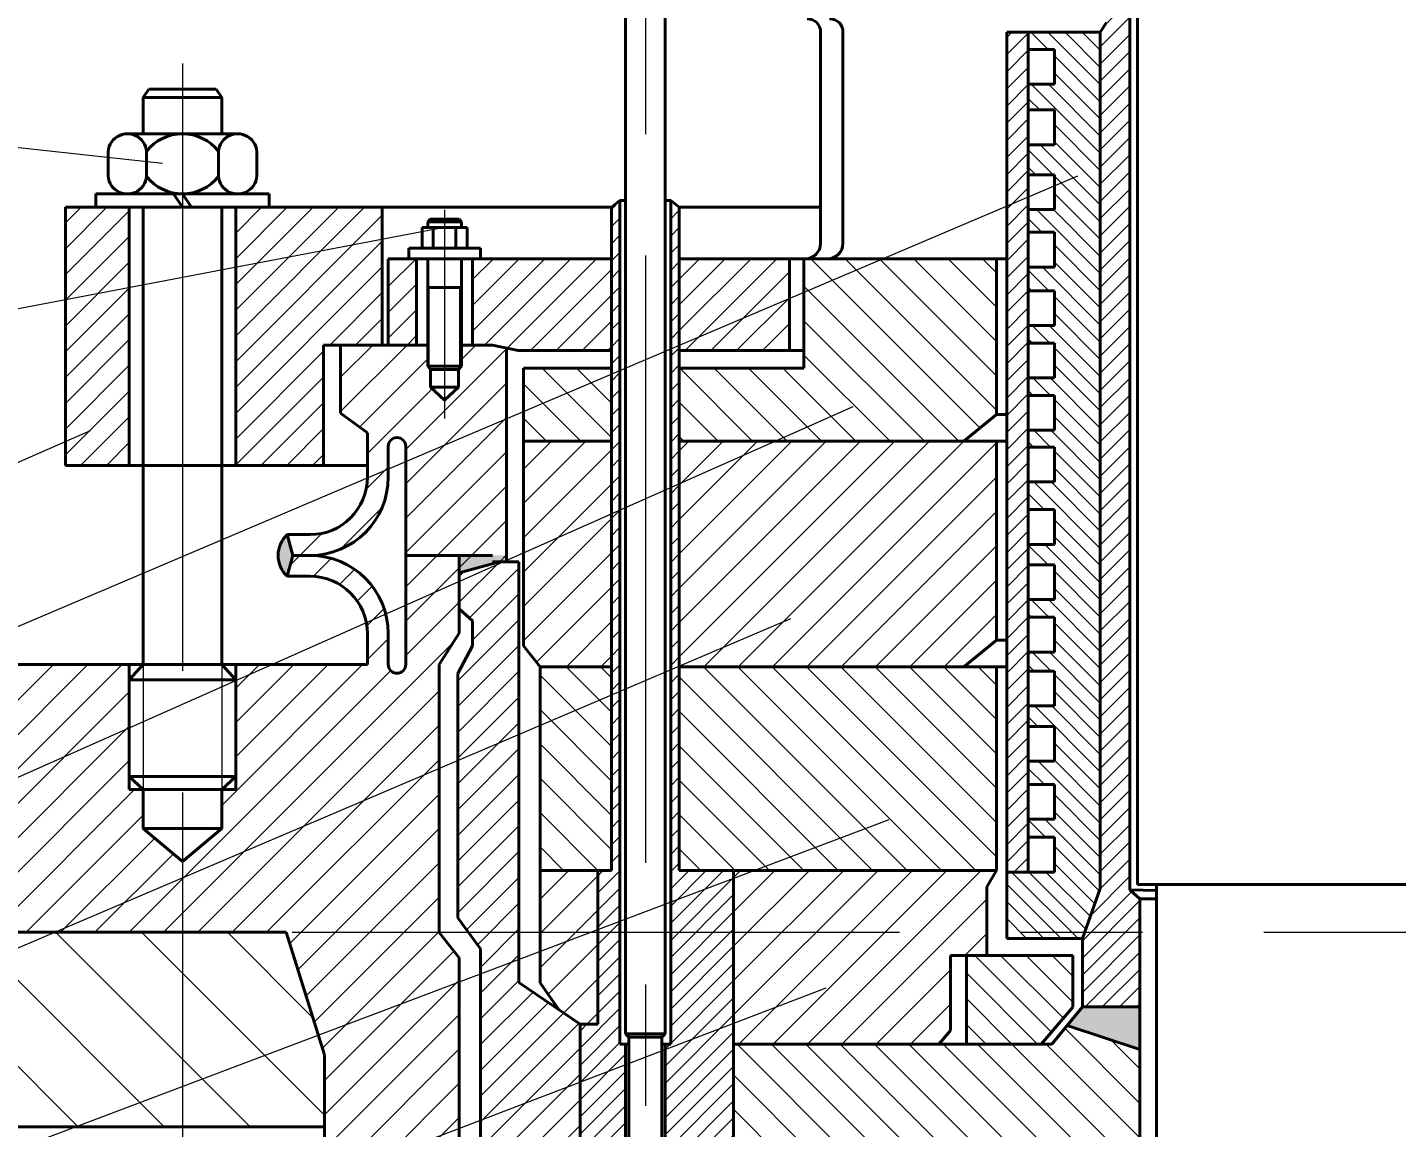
# Model space of a CAD drawing. Header units: millimetres. Extents: x 2879 to 23145, y -3142 to 6314.
# Drawn here: x 22668.9 to 22740.5, y -2650.1 to -2592.6 of the extents above; entities that cross this region are included whole.
import ezdxf

# ---------------------------------------------------------------- set-up
doc = ezdxf.new("R2010")
doc.units = ezdxf.units.MM
doc.linetypes.add('осевая', pattern=[50.8, 31.75, -6.35, 6.35, -6.35])
doc.layers.get('0').update_dxf_attribs({"lineweight": 40})
for name, color, linetype, lineweight in [('Оси', 7, 'осевая', 20), ('Размеры', 7, 'Continuous', 20), ('штриховка', 7, 'Continuous', 20)]:
    doc.layers.add(name, color=color, linetype=linetype, lineweight=lineweight)
doc.styles.add('ADRF1', font='isocpeur.ttf', dxfattribs={"oblique": 15})
doc.dimstyles.new('гост', dxfattribs={"dimtxt": 4, "dimasz": 5, "dimexe": 2, "dimexo": 0, "dimgap": 2, "dimtad": 1, "dimtoh": 1, "dimdec": 1, "dimlfac": 10, "dimtxsty": 'ADRF1', "dimcen": 2.5, "dimadec": 0, "dimazin": 0, "dimtfac": 1, "dimtdec": 1, "dimtmove": 0, "dimatfit": 3, "dimfxl": 1, "dimlwd": 20, "dimlwe": 20, "dimarcsym": 0})
pattern_1 = [(45, (22325.3025, -3064.2929), (-0.8980256, 0.8980256), [])]
pattern_2 = [(135, (22325.3025, -3064.2929), (-0.8980256, -0.8980256), [])]
pattern_3 = [(45, (22325.3025, -3064.2929), (-0.6735192, 0.6735192), [])]
pattern_4 = [(45, (22325.3025, -3064.2929), (-0.4490128, 0.4490128), [])]

# ---------------------------------------------------------------- blocks, each defined once
blk = doc.blocks.new('*D22')
at = {"layer": 'Defpoints', "color": 0, "transparency": 16777216}
for p in [(22806.869, -2625.925), (22677.024, -2636.218), (22806.869, -2681.943)]:
    blk.add_point(p, dxfattribs=at)
at = {"layer": 'Размеры', "color": 0, "linetype": 'Continuous', "lineweight": 20, "transparency": 16777216}
for p, q in [((22806.869, -2625.925), (22806.869, -2683.943)), ((22677.024, -2636.218), (22677.024, -2683.943)), ((22682.024, -2681.943), (22801.869, -2681.943))]:
    blk.add_line(p, q, dxfattribs=at)
at = {"layer": 'Размеры', "color": 0, "transparency": 16777216}
for points in [[(22682.024, -2681.11), (22682.024, -2682.776), (22677.024, -2681.943)], [(22801.869, -2681.11), (22801.869, -2682.776), (22806.869, -2681.943)]]:
    blk.add_solid(points, dxfattribs=at)
at = {"layer": 'Размеры', "color": 0, "transparency": 16777216, "insert": (22741.947, -2677.943), "char_height": 4, "attachment_point": 5, "style": 'ADRF1'}
blk.add_mtext('%%C1300', dxfattribs=at)
blk = doc.blocks.new('*D23')
at = {"layer": 'Defpoints', "color": 0, "transparency": 16777216}
for p in [(22662.947, -2626.266), (22820.947, -2639.925), (22820.947, -2696.507)]:
    blk.add_point(p, dxfattribs=at)
at = {"layer": 'Размеры', "color": 0, "linetype": 'Continuous', "lineweight": 20, "transparency": 16777216}
for p, q in [((22662.947, -2626.266), (22662.947, -2698.507)), ((22820.947, -2639.925), (22820.947, -2698.507)), ((22667.947, -2696.507), (22815.947, -2696.507))]:
    blk.add_line(p, q, dxfattribs=at)
at = {"layer": 'Размеры', "color": 0, "transparency": 16777216}
for points in [[(22667.947, -2695.674), (22667.947, -2697.34), (22662.947, -2696.507)], [(22815.947, -2695.674), (22815.947, -2697.34), (22820.947, -2696.507)]]:
    blk.add_solid(points, dxfattribs=at)
at = {"layer": 'Размеры', "color": 0, "transparency": 16777216, "insert": (22741.947, -2692.507), "char_height": 4, "attachment_point": 5, "style": 'ADRF1'}
blk.add_mtext('%%C1580', dxfattribs=at)

msp = doc.modelspace()

# ---------------------------------------------------------------- hatches: boundary and pattern name
h = msp.add_hatch(color=256)
h.dxf.hatch_style = 1
h.paths.add_polyline_path([(22693.966, -2620.225), (22691.493, -2620.225), (22691.493, -2621.131), (22693.605, -2620.565), (22693.966, -2620.565)])
h = msp.add_hatch(color=256)
h.dxf.hatch_style = 1
h.paths.add_polyline_path([(22724.08, -2643.825), (22723.281, -2644.794), (22727.08, -2646.049), (22727.08, -2643.825)])
at = {"layer": 'штриховка'}
h = msp.add_hatch(dxfattribs=at)
h.set_pattern_fill('ANSI31', color=256, scale=0.2)
h.set_pattern_definition(pattern_4)
h.paths.add_polyline_path([(22720.118, -2636.774), (22721.242, -2636.774), (22721.242, -2592.87), (22720.118, -2592.87)])
h.paths.add_polyline_path([(22725.011, -2592.87), (22725.011, -2637.629), (22724.08, -2640.254), (22724.08, -2643.825), (22727.08, -2643.825), (22727.08, -2638.167), (22726.559, -2637.711), (22726.559, -2593.425), (22726.559, -2583.625), (22725.339, -2583.625), (22725.339, -2592.375)])
h = msp.add_hatch(dxfattribs=at)
h.set_pattern_fill('ANSI31', color=256, scale=0.2, angle=90)
h.set_pattern_definition([(135, (22325.3025, -3064.2929), (-0.4490128, -0.4490128), [])])
h.paths.add_polyline_path([(22722.617, -2600.328), (22722.617, -2602.146), (22721.242, -2602.146), (22721.242, -2603.335), (22722.617, -2603.335), (22722.617, -2605.153), (22721.242, -2605.153), (22721.242, -2606.394), (22722.617, -2606.394), (22722.617, -2608.212), (22721.242, -2608.212), (22721.242, -2609.129), (22722.617, -2609.129), (22722.617, -2610.947), (22721.242, -2610.947), (22721.242, -2611.864), (22722.617, -2611.864), (22722.617, -2613.682), (22721.242, -2613.682), (22721.242, -2614.567), (22722.617, -2614.567), (22722.617, -2616.385), (22721.242, -2616.385), (22721.242, -2617.827), (22722.617, -2617.827), (22722.617, -2619.645), (22721.242, -2619.645), (22721.242, -2620.716), (22722.617, -2620.716), (22722.617, -2622.534), (22721.242, -2622.534), (22721.242, -2623.458), (22722.617, -2623.458), (22722.617, -2625.276), (22721.242, -2625.276), (22721.242, -2626.273), (22722.617, -2626.273), (22722.617, -2628.091), (22721.242, -2628.091), (22721.242, -2629.163), (22722.617, -2629.163), (22722.617, -2630.981), (22721.242, -2630.981), (22721.242, -2632.199), (22722.617, -2632.199), (22722.617, -2634.017), (22721.242, -2634.017), (22721.242, -2634.956), (22722.617, -2634.956), (22722.617, -2636.774), (22721.242, -2636.774), (22720.118, -2636.774), (22720.118, -2640.254), (22724.08, -2640.254), (22725.011, -2637.629), (22725.011, -2592.87), (22721.242, -2592.87), (22721.242, -2593.778), (22722.617, -2593.778), (22722.617, -2595.596), (22721.242, -2595.596), (22721.242, -2596.94), (22722.617, -2596.94), (22722.617, -2598.758), (22721.242, -2598.758), (22721.242, -2600.328)])
h = msp.add_hatch(dxfattribs=at)
h.set_pattern_fill('ANSI31', color=256, scale=0.3)
h.set_pattern_definition(pattern_3)
h.paths.add_polyline_path([(22670.903, -2615.525), (22674.24, -2615.525), (22674.24, -2602.025), (22670.903, -2602.025)])
h.paths.add_polyline_path([(22679.809, -2602.025), (22679.809, -2615.525), (22684.401, -2615.525), (22684.401, -2609.225), (22685.293, -2609.225), (22686.693, -2609.225), (22687.468, -2609.225), (22687.468, -2602.025), (22685.293, -2602.025)])
h.paths.add_polyline_path([(22692.188, -2604.715), (22692.188, -2609.225), (22693.23, -2609.225), (22694.572, -2609.511), (22699.455, -2609.511), (22699.455, -2604.715)])
h.paths.add_polyline_path([(22687.785, -2609.225), (22689.262, -2609.225), (22689.262, -2604.715), (22687.785, -2604.715)])
h.paths.add_polyline_path([(22702.996, -2604.715), (22702.996, -2609.511), (22708.756, -2609.511), (22708.756, -2608.901), (22708.756, -2604.715)])
h = msp.add_hatch(dxfattribs=at)
h.set_pattern_fill('ANSI31', color=256, scale=0.2)
h.set_pattern_definition(pattern_4)
h.paths.add_polyline_path([(22702.551, -2645.764), (22702.256, -2645.764), (22702.256, -2654.625), (22705.017, -2654.625), (22705.839, -2652.568), (22705.839, -2636.691), (22702.996, -2636.691), (22702.996, -2602.025), (22702.551, -2601.67)])
h.paths.add_polyline_path([(22699.899, -2601.67), (22699.455, -2602.025), (22699.455, -2636.691), (22698.747, -2636.691), (22698.747, -2644.735), (22697.811, -2644.735), (22697.811, -2654.625), (22700.195, -2654.625), (22700.195, -2645.764), (22699.899, -2645.764)])
h = msp.add_hatch(dxfattribs=at)
h.set_pattern_fill('ANSI31', color=256, scale=0.4, angle=90)
h.set_pattern_definition(pattern_2)
h.paths.add_polyline_path([(22709.516, -2610.438), (22702.996, -2610.438), (22702.996, -2614.252), (22717.885, -2614.252), (22719.583, -2612.864), (22719.583, -2604.715), (22709.516, -2604.715)])
h.paths.add_polyline_path([(22694.86, -2614.252), (22699.455, -2614.252), (22699.455, -2610.438), (22694.86, -2610.438)])
h = msp.add_hatch(dxfattribs=at)
h.set_pattern_fill('ANSI31', color=256, scale=0.4)
h.set_pattern_definition(pattern_1)
edge = h.paths.add_edge_path()
edge.add_line((22689.995, -2611.432), (22689.995, -2610.505))
edge.add_line((22689.995, -2610.505), (22689.844, -2610.335))
edge.add_line((22689.844, -2610.335), (22689.844, -2609.225))
edge.add_line((22689.844, -2609.225), (22689.262, -2609.225))
edge.add_line((22689.262, -2609.225), (22685.293, -2609.225))
edge.add_line((22685.293, -2609.225), (22685.293, -2612.792))
edge.add_line((22685.293, -2612.792), (22686.693, -2613.816))
edge.add_line((22686.693, -2613.816), (22686.693, -2616.136))
edge.add_arc((22683.693, -2616.136), 3, 270, 360, ccw=False)
edge.add_line((22683.693, -2619.136), (22682.494, -2619.136))
edge.add_line((22682.494, -2619.136), (22682.793, -2620.225))
edge.add_line((22682.793, -2620.225), (22683.693, -2620.225))
edge.add_arc((22683.693, -2616.136), 4.089, 270, 360)
edge.add_line((22687.782, -2616.136), (22687.782, -2614.525))
edge.add_arc((22688.24, -2614.525), 0.458, 0, 180, ccw=False)
edge.add_line((22688.698, -2614.525), (22688.698, -2620.225))
edge.add_line((22688.698, -2620.225), (22691.493, -2620.225))
edge.add_line((22691.493, -2620.225), (22691.493, -2621.131))
edge.add_line((22691.493, -2621.131), (22693.605, -2620.565))
edge.add_line((22693.605, -2620.565), (22693.966, -2620.565))
edge.add_line((22693.966, -2620.565), (22693.966, -2609.382))
edge.add_line((22693.966, -2609.382), (22693.23, -2609.225))
edge.add_line((22693.23, -2609.225), (22692.188, -2609.225))
edge.add_line((22692.188, -2609.225), (22691.606, -2609.225))
edge.add_line((22691.606, -2609.225), (22691.606, -2610.335))
edge.add_line((22691.606, -2610.335), (22691.455, -2610.505))
edge.add_line((22691.455, -2610.505), (22691.455, -2611.432))
edge.add_line((22691.455, -2611.432), (22690.725, -2612.112))
edge.add_line((22690.725, -2612.112), (22689.995, -2611.432))
h = msp.add_hatch(dxfattribs=at)
h.set_pattern_fill('ANSI31', color=256, scale=0.4)
h.set_pattern_definition(pattern_1)
h.paths.add_polyline_path([(22717.885, -2626.048), (22719.583, -2624.66), (22719.583, -2614.252), (22702.996, -2614.252), (22702.996, -2626.048)])
h.paths.add_polyline_path([(22694.86, -2624.958), (22695.719, -2626.048), (22699.455, -2626.048), (22699.455, -2614.252), (22694.86, -2614.252)])
h = msp.add_hatch(color=256, dxfattribs=at)
h.dxf.hatch_style = 1
h.paths.add_polyline_path([(22682.494, -2621.314), (22682.793, -2620.225), (22682.494, -2619.136, 0.432146)])
h = msp.add_hatch(dxfattribs=at)
h.set_pattern_fill('ANSI31', color=256, scale=0.4)
h.set_pattern_definition(pattern_1)
edge = h.paths.add_edge_path()
edge.add_line((22674.24, -2625.925), (22662.947, -2625.925))
edge.add_line((22662.947, -2625.925), (22662.947, -2639.925))
edge.add_line((22662.947, -2639.925), (22682.447, -2639.925))
edge.add_line((22682.447, -2639.925), (22684.447, -2646.325))
edge.add_line((22684.447, -2646.325), (22684.452, -2647.005))
edge.add_line((22684.452, -2647.005), (22684.452, -2653.122))
edge.add_line((22684.452, -2653.122), (22684.447, -2653.749))
edge.add_line((22684.447, -2653.749), (22685.798, -2653.841))
edge.add_line((22685.798, -2653.841), (22686.272, -2653.841))
edge.add_line((22686.272, -2653.841), (22686.652, -2654.141))
edge.add_line((22686.652, -2654.141), (22687.047, -2654.141))
edge.add_line((22687.047, -2654.141), (22687.047, -2654.524))
edge.add_line((22687.047, -2654.524), (22690.444, -2654.524))
edge.add_line((22690.444, -2654.524), (22691.493, -2653.523))
edge.add_line((22691.493, -2653.523), (22691.493, -2641.262))
edge.add_line((22691.493, -2641.262), (22690.444, -2639.939))
edge.add_line((22690.444, -2639.939), (22690.444, -2625.925))
edge.add_line((22690.444, -2625.925), (22691.493, -2624.284))
edge.add_line((22691.493, -2624.284), (22691.493, -2620.225))
edge.add_line((22691.493, -2620.225), (22688.698, -2620.225))
edge.add_line((22688.698, -2620.225), (22688.698, -2625.925))
edge.add_arc((22688.24, -2625.925), 0.458, -180, 0, ccw=False)
edge.add_line((22687.782, -2625.925), (22687.782, -2624.314))
edge.add_arc((22683.693, -2624.314), 4.089, 0, 90)
edge.add_line((22683.693, -2620.225), (22682.793, -2620.225))
edge.add_line((22682.793, -2620.225), (22682.494, -2621.314))
edge.add_line((22682.494, -2621.314), (22683.693, -2621.314))
edge.add_arc((22683.693, -2624.314), 3, 0, 90, ccw=False)
edge.add_line((22686.693, -2624.314), (22686.693, -2625.925))
edge.add_line((22686.693, -2625.925), (22679.809, -2625.925))
edge.add_line((22679.809, -2625.925), (22679.809, -2632.456))
edge.add_line((22679.809, -2632.456), (22679.074, -2632.456))
edge.add_line((22679.074, -2632.456), (22679.074, -2634.502))
edge.add_line((22679.074, -2634.502), (22677.024, -2636.218))
edge.add_line((22677.024, -2636.218), (22674.974, -2634.502))
edge.add_line((22674.974, -2634.502), (22674.974, -2632.456))
edge.add_line((22674.974, -2632.456), (22674.24, -2632.456))
edge.add_line((22674.24, -2632.456), (22674.24, -2625.925))
h = msp.add_hatch(dxfattribs=at)
h.set_pattern_fill('ANSI31', color=256, scale=0.3)
h.set_pattern_definition(pattern_3)
h.paths.add_polyline_path([(22694.617, -2620.565), (22693.605, -2620.565), (22691.493, -2621.131), (22691.493, -2623.022), (22692.195, -2623.638), (22692.195, -2624.95), (22691.423, -2626.398), (22691.423, -2639.162), (22692.61, -2640.794), (22692.61, -2651.917), (22695.372, -2654.625), (22697.811, -2654.625), (22697.811, -2644.735), (22694.617, -2642.557)])
h = msp.add_hatch(dxfattribs=at)
h.set_pattern_fill('ANSI31', color=256, scale=0.4, angle=90)
h.set_pattern_definition(pattern_2)
h.paths.add_polyline_path([(22702.996, -2626.048), (22702.996, -2636.691), (22705.839, -2636.691), (22719.076, -2636.691), (22719.583, -2636.691), (22719.583, -2626.048)])
h.paths.add_polyline_path([(22699.455, -2626.048), (22695.719, -2626.048), (22695.719, -2636.691), (22697.574, -2636.691), (22699.455, -2636.691)])
h = msp.add_hatch(dxfattribs=at)
h.set_pattern_fill('ANSI31', color=256, scale=0.4)
h.set_pattern_definition(pattern_1)
h.paths.add_polyline_path([(22705.839, -2636.691), (22705.839, -2645.764), (22716.574, -2645.764), (22717.171, -2645.063), (22717.171, -2641.132), (22718.015, -2641.132), (22719.076, -2641.132), (22719.076, -2637.544), (22719.583, -2636.691), (22719.076, -2636.691)])
h.paths.add_polyline_path([(22698.747, -2644.735), (22698.747, -2636.691), (22697.574, -2636.691), (22695.719, -2636.691), (22695.719, -2642.559), (22696.716, -2643.988), (22697.811, -2644.735)])
h = msp.add_hatch(dxfattribs=at)
h.set_pattern_fill('ANSI31', color=256, angle=90)
h.paths.add_polyline_path([(22682.761, -2640.932), (22682.447, -2639.925), (22670.351, -2639.925), (22646.844, -2649.934), (22646.844, -2650.087), (22671.472, -2650.087), (22684.129, -2645.31)])
h.paths.add_polyline_path([(22684.129, -2645.31), (22671.472, -2650.087), (22684.452, -2650.045)])
h.paths.add_polyline_path([(22670.351, -2639.925), (22650.162, -2639.925), (22646.844, -2641.397), (22646.844, -2649.934)], flags=17)
h.paths.add_polyline_path([(22634.806, -2639.925), (22631.923, -2639.925), (22631.923, -2648.018), (22634.806, -2646.738)])
h.paths.add_polyline_path([(22634.806, -2646.738), (22631.923, -2648.018), (22631.923, -2650.087), (22634.806, -2650.087)])
h = msp.add_hatch(dxfattribs=at)
h.set_pattern_fill('ANSI31', color=256, scale=0.3, angle=90)
h.set_pattern_definition([(135, (22325.3025, -3064.2929), (-0.6735192, -0.6735192), [])])
h.paths.add_polyline_path([(22721.917, -2645.764), (22723.579, -2643.841), (22723.579, -2641.132), (22718.015, -2641.132), (22718.015, -2645.764)])
h = msp.add_hatch(dxfattribs=at)
h.set_pattern_fill('ANSI31', color=256, scale=0.4, angle=90)
h.set_pattern_definition(pattern_2)
h.paths.add_polyline_path([(22712.835, -2652.568), (22712.835, -2654.625), (22723.212, -2654.625), (22725.22, -2652.568), (22727.08, -2652.568), (22727.08, -2646.049), (22723.281, -2644.794), (22722.482, -2645.764), (22705.839, -2645.764), (22705.839, -2652.568)])

# ---------------------------------------------------------------- linework, layer by layer
for p, q in [((22726.957, -2637.425), (22726.957, -2582.41)), ((22726.559, -2593.425), (22726.559, -2583.625)), ((22700.195, -2645.239), (22700.195, -2585.94)), ((22702.256, -2645.239), (22702.256, -2585.94)), ((22710.388, -2603.915), (22710.388, -2592.87)), ((22711.557, -2603.915), (22711.557, -2592.87)), ((22720.118, -2640.254), (22720.118, -2592.87)), ((22721.242, -2592.87), (22720.118, -2592.87)), ((22721.242, -2636.774), (22721.242, -2592.87)), ((22721.242, -2592.87), (22725.011, -2592.87)), ((22725.011, -2592.87), (22725.339, -2592.375)), ((22725.011, -2637.629), (22725.011, -2592.87)), ((22726.559, -2593.425), (22726.559, -2637.711)), ((22722.617, -2593.778), (22721.242, -2593.778)), ((22722.617, -2595.596), (22722.617, -2593.778)), ((22674.974, -2596.282), (22675.265, -2595.86)), ((22675.265, -2595.86), (22678.784, -2595.86)), ((22679.074, -2596.282), (22678.784, -2595.86)), ((22721.242, -2595.596), (22722.617, -2595.596)), ((22674.974, -2596.282), (22679.074, -2596.282)), ((22674.974, -2598.184), (22674.974, -2596.282)), ((22679.074, -2596.282), (22679.074, -2598.184)), ((22722.617, -2596.94), (22721.242, -2596.94)), ((22722.617, -2598.758), (22722.617, -2596.94)), ((22674.131, -2598.184), (22679.918, -2598.184)), ((22673.146, -2600.408), (22673.146, -2599.104)), ((22675.141, -2600.408), (22675.141, -2599.104)), ((22678.908, -2600.408), (22678.908, -2599.104)), ((22680.903, -2599.104), (22680.903, -2600.408)), ((22721.242, -2598.758), (22722.617, -2598.758)), ((22722.617, -2600.328), (22721.242, -2600.328)), ((22722.617, -2602.146), (22722.617, -2600.328)), ((22672.488, -2602.025), (22672.488, -2601.328)), ((22672.488, -2601.328), (22681.561, -2601.328)), ((22677.024, -2602.025), (22676.548, -2601.328)), ((22677.501, -2602.025), (22677.024, -2601.328)), ((22681.561, -2602.025), (22681.561, -2601.328)), ((22685.293, -2602.025), (22670.903, -2602.025)), ((22670.903, -2602.025), (22670.903, -2615.525)), ((22674.24, -2602.025), (22674.24, -2615.525)), ((22674.974, -2602.025), (22679.074, -2602.025)), ((22674.974, -2615.525), (22674.974, -2602.025)), ((22679.074, -2615.525), (22679.074, -2602.025)), ((22679.809, -2615.525), (22679.809, -2602.025)), ((22687.468, -2602.025), (22685.293, -2602.025)), ((22687.468, -2609.225), (22687.468, -2602.025)), ((22687.468, -2602.025), (22699.455, -2602.025)), ((22699.455, -2602.025), (22699.899, -2601.67)), ((22699.455, -2636.691), (22699.455, -2602.025)), ((22699.899, -2645.764), (22699.899, -2601.67)), ((22699.899, -2601.67), (22700.195, -2601.67)), ((22702.551, -2601.67), (22702.256, -2601.67)), ((22702.996, -2602.025), (22702.551, -2601.67)), ((22702.551, -2645.764), (22702.551, -2601.67)), ((22702.996, -2636.691), (22702.996, -2602.025)), ((22702.996, -2602.025), (22710.388, -2602.025)), ((22721.242, -2602.146), (22722.617, -2602.146)), ((22689.844, -2602.788), (22689.967, -2602.649)), ((22689.844, -2603.076), (22689.844, -2602.788)), ((22689.844, -2602.788), (22690.725, -2602.788)), ((22689.967, -2602.649), (22690.725, -2602.649)), ((22691.482, -2602.649), (22690.725, -2602.649)), ((22691.606, -2602.788), (22690.725, -2602.788)), ((22691.606, -2602.788), (22691.482, -2602.649)), ((22691.606, -2603.076), (22691.606, -2602.788)), ((22689.547, -2603.076), (22690.725, -2603.076)), ((22689.547, -2604.17), (22689.547, -2603.076)), ((22690.129, -2604.17), (22690.129, -2603.076)), ((22691.902, -2603.076), (22690.725, -2603.076)), ((22691.321, -2604.17), (22691.321, -2603.076)), ((22691.902, -2604.17), (22691.902, -2603.076)), ((22722.617, -2603.335), (22721.242, -2603.335)), ((22722.617, -2605.153), (22722.617, -2603.335)), ((22688.851, -2604.715), (22688.851, -2604.17)), ((22688.851, -2604.17), (22690.725, -2604.17)), ((22692.598, -2604.17), (22690.725, -2604.17)), ((22692.598, -2604.715), (22692.598, -2604.17)), ((22687.785, -2609.225), (22687.785, -2604.715)), ((22687.785, -2604.715), (22699.455, -2604.715)), ((22689.262, -2609.225), (22689.262, -2604.715)), ((22689.262, -2604.715), (22692.188, -2604.715)), ((22689.844, -2604.715), (22689.844, -2610.335)), ((22691.606, -2604.715), (22691.606, -2610.335)), ((22692.188, -2609.225), (22692.188, -2604.715)), ((22702.996, -2604.715), (22720.118, -2604.715)), ((22708.756, -2604.715), (22708.756, -2608.901)), ((22709.516, -2604.715), (22709.516, -2610.438)), ((22719.583, -2612.864), (22719.583, -2604.715)), ((22721.242, -2605.153), (22722.617, -2605.153)), ((22689.844, -2606.214), (22691.606, -2606.214)), ((22722.617, -2606.394), (22721.242, -2606.394)), ((22722.617, -2608.212), (22722.617, -2606.394)), ((22721.242, -2608.212), (22722.617, -2608.212)), ((22685.293, -2609.225), (22684.401, -2609.225)), ((22684.401, -2609.225), (22684.401, -2615.525)), ((22689.262, -2609.225), (22685.293, -2609.225)), ((22686.693, -2609.225), (22685.293, -2609.225)), ((22685.293, -2609.225), (22685.293, -2612.792)), ((22689.262, -2609.225), (22689.844, -2609.225)), ((22692.188, -2609.225), (22691.606, -2609.225)), ((22692.188, -2609.225), (22693.23, -2609.225)), ((22694.572, -2609.511), (22693.23, -2609.225)), ((22693.966, -2620.565), (22693.966, -2609.382)), ((22708.756, -2609.511), (22708.756, -2608.901)), ((22722.617, -2609.129), (22721.242, -2609.129)), ((22722.617, -2610.947), (22722.617, -2609.129)), ((22694.572, -2609.511), (22699.455, -2609.511)), ((22702.996, -2609.511), (22708.756, -2609.511)), ((22708.756, -2609.511), (22709.516, -2609.511)), ((22689.844, -2610.335), (22690.725, -2610.335)), ((22689.844, -2610.335), (22689.995, -2610.505)), ((22689.995, -2610.505), (22690.725, -2610.505)), ((22689.995, -2610.505), (22689.995, -2611.432)), ((22691.606, -2610.335), (22690.725, -2610.335)), ((22691.455, -2610.505), (22690.725, -2610.505)), ((22691.606, -2610.335), (22691.455, -2610.505)), ((22691.455, -2610.505), (22691.455, -2611.432)), ((22699.455, -2610.438), (22694.86, -2610.438)), ((22694.86, -2624.958), (22694.86, -2610.438)), ((22709.516, -2610.438), (22702.996, -2610.438)), ((22689.995, -2611.432), (22690.725, -2611.432)), ((22689.995, -2611.432), (22690.725, -2612.112)), ((22691.455, -2611.432), (22690.725, -2611.432)), ((22691.455, -2611.432), (22690.725, -2612.112)), ((22721.242, -2610.947), (22722.617, -2610.947)), ((22722.617, -2611.864), (22721.242, -2611.864)), ((22722.617, -2613.682), (22722.617, -2611.864)), ((22685.293, -2612.792), (22686.693, -2613.816)), ((22717.885, -2614.252), (22719.583, -2612.864)), ((22719.583, -2612.864), (22720.118, -2612.864)), ((22721.242, -2613.682), (22722.617, -2613.682)), ((22686.693, -2616.136), (22686.693, -2613.816)), ((22699.455, -2614.252), (22694.86, -2614.252)), ((22702.996, -2614.252), (22719.583, -2614.252)), ((22719.583, -2624.66), (22719.583, -2614.252)), ((22719.583, -2614.252), (22720.118, -2614.252)), ((22687.782, -2616.136), (22687.782, -2614.525)), ((22688.698, -2614.525), (22688.698, -2620.225)), ((22722.617, -2614.567), (22721.242, -2614.567)), ((22722.617, -2616.385), (22722.617, -2614.567)), ((22670.903, -2615.525), (22686.693, -2615.525)), ((22674.974, -2625.925), (22674.974, -2615.525)), ((22679.074, -2625.925), (22679.074, -2615.525)), ((22721.242, -2616.385), (22722.617, -2616.385)), ((22722.617, -2617.827), (22721.242, -2617.827)), ((22722.617, -2619.645), (22722.617, -2617.827)), ((22682.494, -2619.136), (22683.693, -2619.136)), ((22682.494, -2619.136), (22682.793, -2620.225)), ((22682.793, -2620.225), (22682.494, -2621.314)), ((22682.793, -2620.225), (22683.693, -2620.225)), ((22691.493, -2620.225), (22688.698, -2620.225)), ((22688.698, -2625.925), (22688.698, -2620.225)), ((22691.493, -2620.225), (22693.23, -2620.225)), ((22691.493, -2624.284), (22691.493, -2620.225)), ((22721.242, -2619.645), (22722.617, -2619.645)), ((22691.493, -2621.131), (22693.605, -2620.565)), ((22694.617, -2620.565), (22693.23, -2620.565)), ((22693.23, -2620.565), (22693.23, -2620.565)), ((22694.617, -2642.557), (22694.617, -2620.565)), ((22722.617, -2620.716), (22721.242, -2620.716)), ((22722.617, -2622.534), (22722.617, -2620.716)), ((22682.494, -2621.314), (22683.693, -2621.314)), ((22692.195, -2623.638), (22691.493, -2623.022)), ((22721.242, -2622.534), (22722.617, -2622.534)), ((22692.195, -2624.95), (22692.195, -2623.638)), ((22722.617, -2623.458), (22721.242, -2623.458)), ((22722.617, -2625.276), (22722.617, -2623.458)), ((22686.693, -2624.314), (22686.693, -2625.925)), ((22687.782, -2624.314), (22687.782, -2625.925)), ((22690.444, -2625.925), (22691.493, -2624.284)), ((22691.423, -2626.398), (22692.195, -2624.95)), ((22695.719, -2626.048), (22694.86, -2624.958)), ((22717.885, -2626.048), (22719.583, -2624.66)), ((22719.583, -2624.66), (22720.118, -2624.66)), ((22662.947, -2625.925), (22674.24, -2625.925)), ((22674.24, -2625.925), (22674.24, -2632.456)), ((22674.974, -2625.925), (22674.24, -2626.724)), ((22674.24, -2625.925), (22674.974, -2625.925)), ((22674.974, -2625.925), (22679.074, -2625.925)), ((22679.074, -2625.925), (22679.809, -2626.724)), ((22679.074, -2625.925), (22679.809, -2625.925)), ((22679.809, -2625.925), (22686.693, -2625.925)), ((22679.809, -2625.925), (22679.809, -2632.456)), ((22690.444, -2639.939), (22690.444, -2625.925)), ((22721.242, -2625.276), (22722.617, -2625.276)), ((22691.423, -2639.162), (22691.423, -2626.398)), ((22695.719, -2626.048), (22699.455, -2626.048)), ((22695.719, -2636.691), (22695.719, -2626.048)), ((22702.996, -2626.048), (22719.583, -2626.048)), ((22719.583, -2636.691), (22719.583, -2626.048)), ((22719.583, -2626.048), (22720.118, -2626.048)), ((22722.617, -2626.273), (22721.242, -2626.273)), ((22722.617, -2628.091), (22722.617, -2626.273)), ((22674.24, -2626.724), (22679.809, -2626.724)), ((22721.242, -2628.091), (22722.617, -2628.091)), ((22722.617, -2629.163), (22721.242, -2629.163)), ((22722.617, -2630.981), (22722.617, -2629.163)), ((22721.242, -2630.981), (22722.617, -2630.981)), ((22674.974, -2632.456), (22674.24, -2631.778)), ((22674.24, -2631.778), (22679.809, -2631.778)), ((22679.074, -2632.456), (22679.809, -2631.778)), ((22722.617, -2632.199), (22721.242, -2632.199)), ((22722.617, -2634.017), (22722.617, -2632.199)), ((22679.809, -2632.456), (22674.24, -2632.456)), ((22674.974, -2632.456), (22674.974, -2634.502)), ((22679.074, -2634.502), (22679.074, -2632.456)), ((22674.974, -2634.502), (22679.074, -2634.502)), ((22674.974, -2634.502), (22677.024, -2636.218)), ((22677.024, -2636.218), (22679.074, -2634.502)), ((22721.242, -2634.017), (22722.617, -2634.017)), ((22722.617, -2634.956), (22721.242, -2634.956)), ((22722.617, -2636.774), (22722.617, -2634.956)), ((22695.719, -2636.691), (22695.719, -2642.559)), ((22697.574, -2636.691), (22695.719, -2636.691)), ((22699.455, -2636.691), (22697.574, -2636.691)), ((22698.747, -2644.735), (22698.747, -2636.691)), ((22705.839, -2636.691), (22702.996, -2636.691)), ((22705.839, -2652.568), (22705.839, -2636.691)), ((22705.839, -2636.691), (22719.076, -2636.691)), ((22719.076, -2637.544), (22719.583, -2636.691)), ((22719.583, -2636.691), (22719.076, -2636.691)), ((22720.118, -2636.774), (22721.242, -2636.774)), ((22721.242, -2636.774), (22722.617, -2636.774)), ((22719.076, -2641.132), (22719.076, -2637.544)), ((22724.08, -2640.254), (22725.011, -2637.629)), ((22727.08, -2638.167), (22726.559, -2637.711)), ((22726.559, -2637.711), (22727.947, -2637.736)), ((22727.947, -2637.425), (22726.957, -2637.425)), ((22727.947, -2671.425), (22727.947, -2637.425)), ((22727.947, -2637.425), (22741.947, -2637.425)), ((22727.08, -2643.825), (22727.08, -2638.167)), ((22727.08, -2638.167), (22727.08, -2638.167)), ((22727.08, -2638.167), (22727.947, -2638.167)), ((22692.61, -2640.794), (22691.423, -2639.162)), ((22662.947, -2639.925), (22682.447, -2639.925)), ((22684.447, -2646.325), (22682.447, -2639.925)), ((22691.493, -2641.262), (22690.444, -2639.939)), ((22724.08, -2640.254), (22720.118, -2640.254)), ((22724.08, -2643.825), (22724.08, -2640.254)), ((22692.61, -2651.917), (22692.61, -2640.794)), ((22691.493, -2653.523), (22691.493, -2641.262)), ((22717.171, -2645.063), (22717.171, -2641.132)), ((22717.171, -2641.132), (22718.015, -2641.132)), ((22723.579, -2641.132), (22718.015, -2641.132)), ((22718.015, -2641.132), (22718.015, -2645.764)), ((22723.579, -2643.841), (22723.579, -2641.132)), ((22697.811, -2644.735), (22694.617, -2642.557)), ((22695.719, -2642.559), (22696.716, -2643.988)), ((22721.917, -2645.764), (22723.579, -2643.841)), ((22724.08, -2643.825), (22722.482, -2645.764)), ((22727.08, -2643.825), (22724.08, -2643.825)), ((22727.08, -2643.825), (22727.08, -2652.568)), ((22697.811, -2654.625), (22697.811, -2644.735)), ((22697.811, -2644.735), (22698.747, -2644.735)), ((22700.195, -2645.239), (22702.256, -2645.239)), ((22700.368, -2645.399), (22700.195, -2645.239)), ((22702.082, -2645.399), (22702.256, -2645.239)), ((22717.171, -2645.063), (22716.574, -2645.764)), ((22723.281, -2644.794), (22727.08, -2646.049)), ((22699.899, -2645.764), (22700.195, -2645.764)), ((22700.195, -2654.625), (22700.195, -2645.764)), ((22700.195, -2645.764), (22700.368, -2645.764)), ((22700.368, -2645.399), (22702.082, -2645.399)), ((22700.368, -2976.683), (22700.368, -2645.399)), ((22702.082, -2976.683), (22702.082, -2645.399)), ((22702.256, -2645.764), (22702.082, -2645.764)), ((22702.256, -2654.625), (22702.256, -2645.764)), ((22702.551, -2645.764), (22702.256, -2645.764)), ((22722.482, -2645.764), (22705.839, -2645.764)), ((22684.452, -2653.749), (22684.452, -2646.342))]:
    msp.add_line(p, q)
at = {"color": 0, "ltscale": 0.5}
msp.add_line((22646.844, -2639.925), (22682.447, -2639.925), dxfattribs=at)
at = {"color": 0}
msp.add_line((22631.923, -2650.087), (22684.452, -2650.087), dxfattribs=at)
for centre, radius, start, end in [((22709.688, -2592.87), 0.7, 0, 90), ((22710.857, -2592.87), 0.7, 0, 90), ((22674.143, -2599.184), 1.001, 355.38436, 184.61564), ((22677.024, -2600.572), 2.389, 37.94225, 142.05775), ((22679.906, -2599.184), 1.001, 355.38436, 184.61564), ((22674.143, -2600.328), 1.001, 175.38436, 4.61564), ((22677.024, -2598.939), 2.389, 217.94225, 322.05775), ((22679.906, -2600.328), 1.001, 175.38436, 4.61564), ((22709.588, -2603.915), 0.8, 270, 0), ((22710.757, -2603.915), 0.8, 270, 0), ((22688.24, -2614.525), 0.458, 0, 180), ((22683.693, -2616.136), 3, 270, 0), ((22683.693, -2616.136), 4.089, 270, 0), ((22683.519, -2620.225), 1.495, 133.25724, 226.74276), ((22683.693, -2624.314), 4.089, 0, 90), ((22683.693, -2624.314), 3, 0, 90), ((22688.24, -2625.925), 0.458, 180, 0)]:
    msp.add_arc(centre, radius, start, end)
at = {"layer": 'Оси'}
for p, q in [((22701.225, -2553.749), (22701.225, -2981.205)), ((22677.024, -2594.509), (22677.024, -2637.985)), ((22690.725, -2602.153), (22690.725, -2613.064)), ((22682.761, -2639.925), (22801.132, -2639.925))]:
    msp.add_line(p, q, dxfattribs=at)
at = {"layer": 'Размеры'}
for p, q in [((22675.976, -2599.729), (22616.841, -2593.39)), ((22723.818, -2600.392), (22616.841, -2645.863)), ((22690.725, -2603.076), (22616.841, -2617.202)), ((22712.078, -2612.452), (22616.841, -2654.709)), ((22672.193, -2613.714), (22616.841, -2637.863)), ((22708.815, -2623.546), (22616.841, -2662.709)), ((22713.961, -2634.049), (22616.841, -2670.709)), ((22710.665, -2642.85), (22616.841, -2678.709))]:
    msp.add_line(p, q, dxfattribs=at)
at = {"layer": 'штриховка'}
for p, q in [((22689.919, -2610.42), (22689.919, -2606.214)), ((22691.53, -2610.42), (22691.53, -2606.214)), ((22674.974, -2625.925), (22674.974, -2632.456)), ((22679.074, -2625.925), (22679.074, -2632.456))]:
    msp.add_line(p, q, dxfattribs=at)

# ---------------------------------------------------------------- dimensions: what is measured, and where the dimension line sits
at = {"layer": 'Размеры'}
dim = msp.add_linear_dim(base=(22806.869, -2681.943), p1=(22677.024, -2636.218), p2=(22806.869, -2625.925), text='%%C1300', dimstyle='гост', dxfattribs=at)
dim.commit()
dim.dimension.update_dxf_attribs({"geometry": '*D22', "text_midpoint": (22741.947, -2681.943), "dimtype": 160})
dim = msp.add_linear_dim(base=(22820.947, -2696.507), p1=(22662.947, -2626.266), p2=(22820.947, -2639.925), text='%%C<>', dimstyle='гост', dxfattribs=at)
dim.commit()
dim.dimension.update_dxf_attribs({"geometry": '*D23', "text_midpoint": (22741.947, -2692.507)})

doc.saveas('drawing.dxf')
